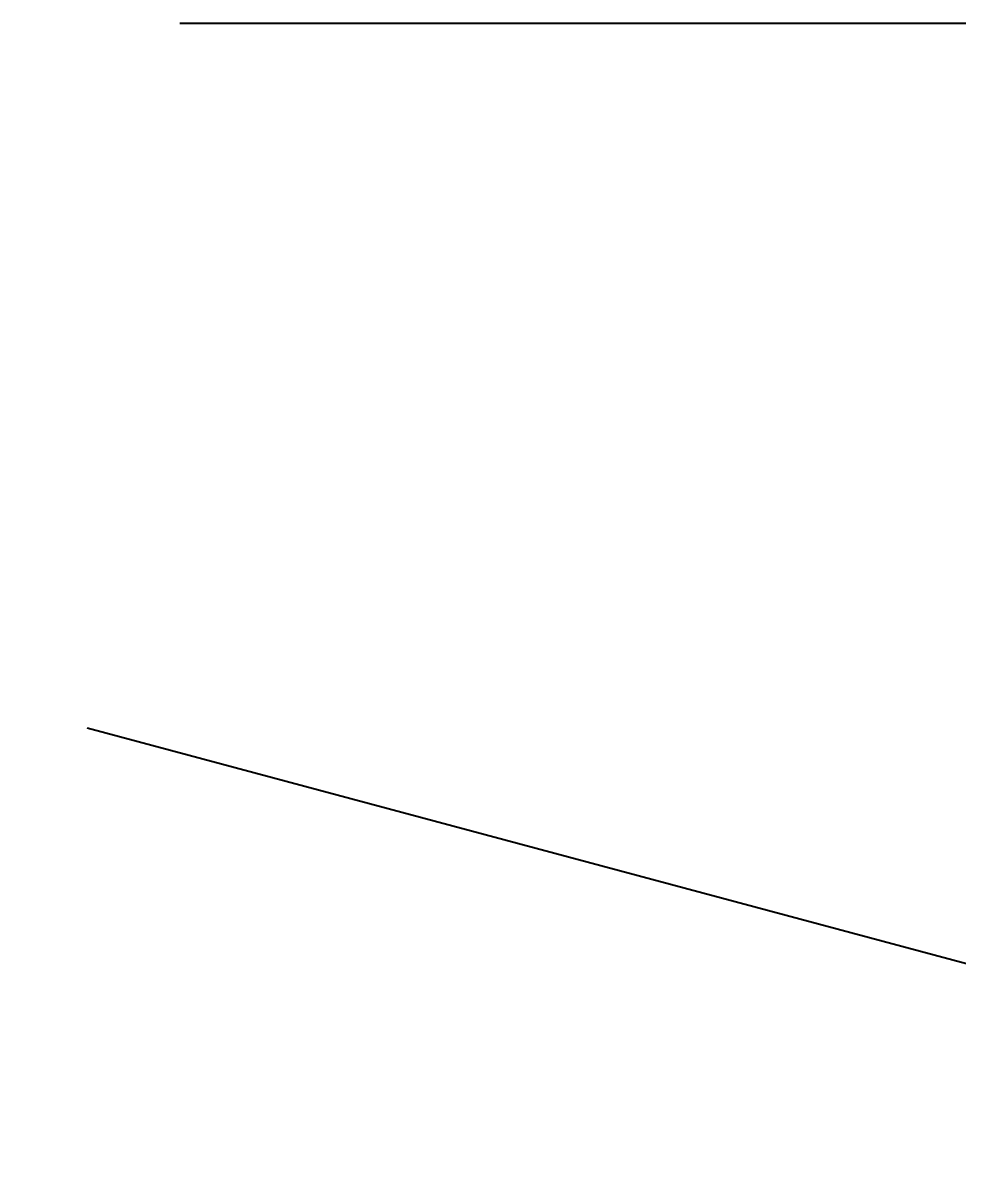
# Model space of a CAD drawing. Header units: millimetres. Extents: x 89051 to 218395, y -330386 to -125649.
# Drawn here: x 98724.5 to 98856.7, y -128647.4 to -128483.9 of the extents above; entities that cross this region are included whole.
import ezdxf

# ---------------------------------------------------------------- set-up
doc = ezdxf.new("R2010")
doc.units = ezdxf.units.MM
doc.header["$LTSCALE"] = 13
doc.layers.add('标注、文本', color=3, linetype='Continuous', lineweight=25)
doc.styles.get("Standard").update_dxf_attribs({"font": 'gbenor.shx', "bigfont": 'gbcbig.shx'})
doc.dimstyles.new('1-15', dxfattribs={"dimscale": 20, "dimtxt": 3.5, "dimasz": 2, "dimexe": 1.5, "dimexo": 0.5, "dimgap": 0.5, "dimtad": 1, "dimtoh": 1, "dimdec": 1, "dimdsep": 46, "dimtxsty": 'Standard', "dimcen": 2.5, "dimclrd": 3, "dimclre": 3, "dimclrt": 3, "dimadec": 0, "dimazin": 2, "dimtfac": 1, "dimtdec": 1, "dimtmove": 0, "dimatfit": 2, "dimfxl": 1, "dimarcsym": 0})

# ---------------------------------------------------------------- blocks, each defined once
blk = doc.blocks.new('*D557')
at = {"layer": 'Defpoints', "color": 0, "transparency": 16777216}
for p in [(98597.55, -128483.88), (98736.65, -128483.88), (98961.22, -128536.33), (98589.51, -128544.93), (98723.87, -128580.93)]:
    blk.add_point(p, dxfattribs=at)
at = {"layer": '标注、文本', "color": 3, "lineweight": -2, "transparency": 16777216}
for p, q in [((98746.65, -128483.88), (98993.51, -128483.88)), ((98733.53, -128583.52), (98971.98, -128647.41))]:
    blk.add_line(p, q, dxfattribs=at)
blk.add_arc((98361.67, -128483.88), 601.84, 348.80874, 356.19126, dxfattribs=at)
at = {"layer": '标注、文本', "color": 3, "transparency": 16777216}
for points in [[(98955.51, -128523.63), (98968.84, -128524.08), (98963.51, -128483.88)], [(98958.55, -128602.19), (98945.57, -128599.17), (98943, -128639.64)]]:
    blk.add_solid(points, dxfattribs=at)
at = {"layer": '标注、文本', "color": 3, "transparency": 16777216, "insert": (98942.91, -128594.98), "char_height": 70, "attachment_point": 5}
blk.add_mtext('15°', dxfattribs=at)

msp = doc.modelspace()

# ---------------------------------------------------------------- dimensions: what is measured, and where the dimension line sits
at = {"layer": '标注、文本'}
dim = msp.add_angular_dim_2l(base=(98961.22, -128536.33), line1=((98589.51, -128544.93), (98723.87, -128580.93)), line2=((98597.55, -128483.88), (98736.65, -128483.88)), dimstyle='1-15', dxfattribs=at)
dim.commit()
dim.dimension.update_dxf_attribs({"geometry": '*D557', "text_midpoint": (98942.91, -128639.98), "dimtype": 162})

doc.saveas('drawing.dxf')
